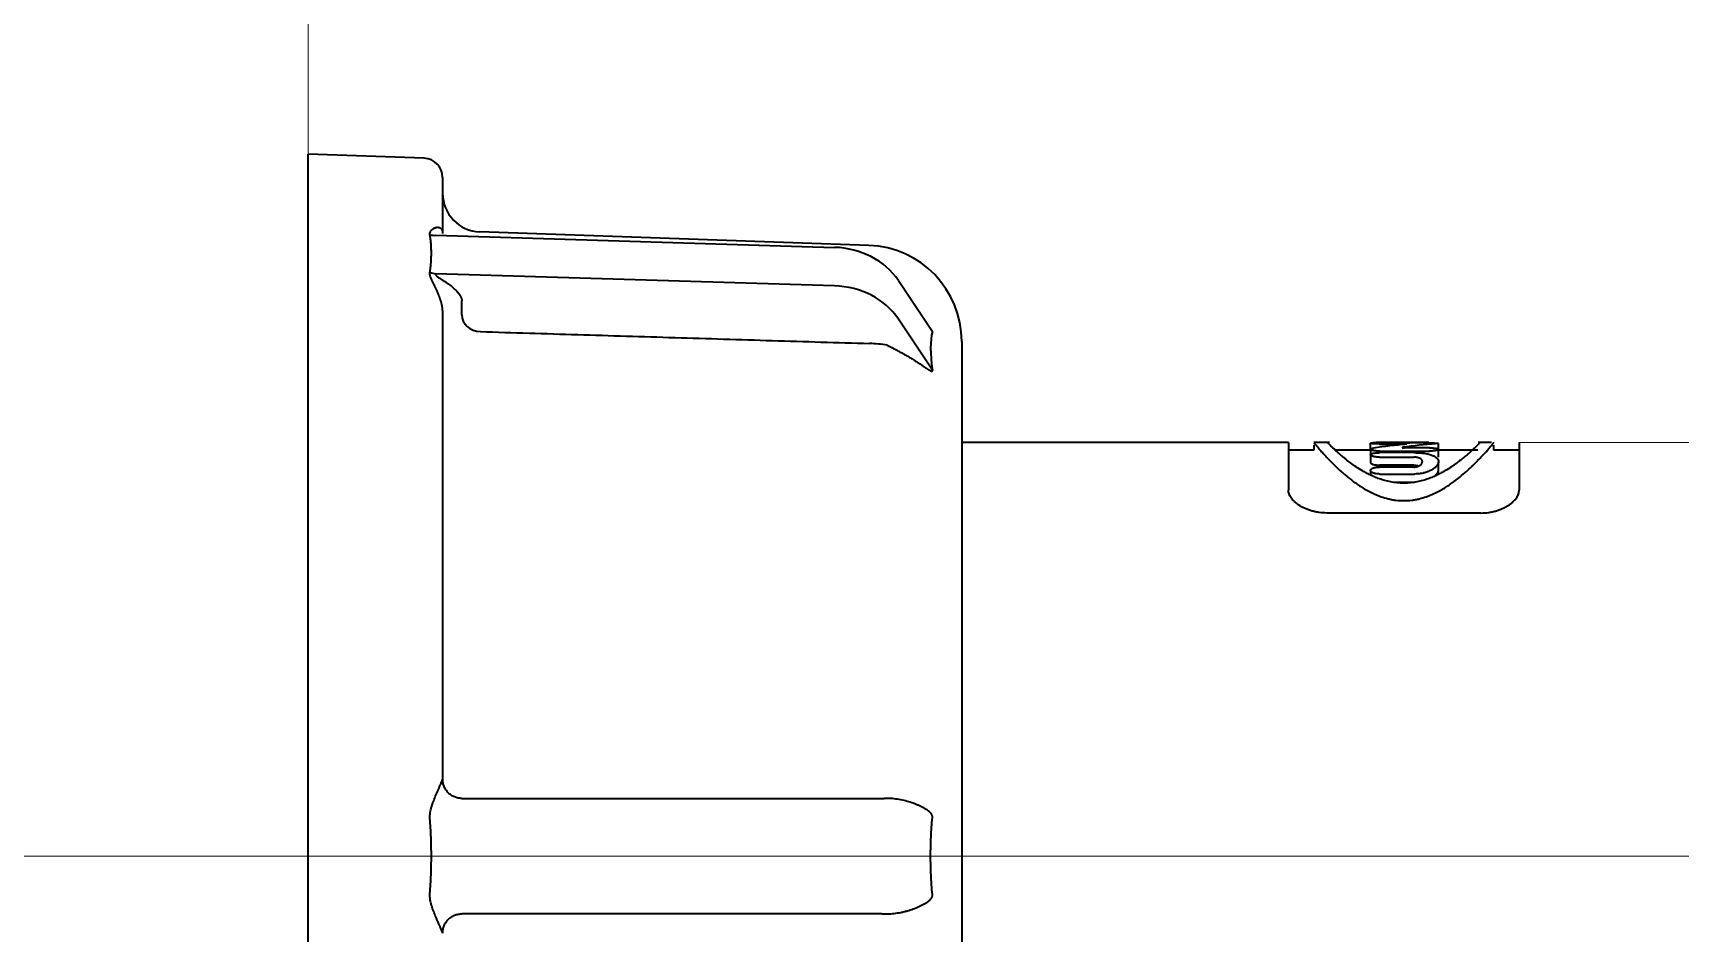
# Model space of a CAD drawing. Extents: x 6327 to 10269, y -393 to 3204.
# Drawn here: x 9422.17 to 9465.01, y 1348.03 to 1371.43 of the extents above; entities that cross this region are included whole.
import ezdxf

# ---------------------------------------------------------------- set-up
doc = ezdxf.new("R2010")
doc.units = 0
doc.header["$LTSCALE"] = 5
doc.layers.get('0').update_dxf_attribs({"linetype": 'CONTINUOUS', "lineweight": 0})
doc.layers.add('1', color=7, linetype='CONTINUOUS', true_color=0xffffff)

msp = doc.modelspace()

# ---------------------------------------------------------------- linework, layer by layer
at = {"color": 4}
for p, q in [((9429.323, 1400.026), (9429.323, 1300.026)), ((9379.323, 1350.026), (9479.323, 1350.026))]:
    msp.add_line(p, q, dxfattribs=at)
msp.add_line((9460.823, 1360.776), (9476.723, 1360.776))
at = {"layer": '1', "color": 7, "linetype": 'Continuous', "lineweight": 35}
for p, q in [((9429.323, 1331.776), (9429.323, 1368.276)), ((9432.34, 1368.171), (9429.323, 1368.276)), ((9432.823, 1367.671), (9432.823, 1366.209)), ((9432.645, 1366.166), (9443.015, 1365.852)), ((9443.91, 1365.904), (9433.788, 1366.257)), ((9443.015, 1364.852), (9432.645, 1365.166)), ((9444.677, 1364.987), (9445.561, 1363.662)), ((9432.823, 1364.209), (9432.823, 1352.026)), ((9433.323, 1364.098), (9433.323, 1364.462)), ((9445.561, 1362.662), (9444.677, 1363.987)), ((9446.323, 1363.406), (9446.323, 1336.647)), ((9454.823, 1360.776), (9446.323, 1360.776)), ((9454.823, 1360.776), (9454.823, 1359.543)), ((9455.889, 1360.776), (9455.481, 1360.776)), ((9455.481, 1360.708), (9455.481, 1360.576)), ((9456.958, 1360.603), (9456.958, 1360.757)), ((9458.476, 1360.768), (9457.193, 1360.768)), ((9457.193, 1360.74), (9457.854, 1360.74)), ((9458.473, 1360.776), (9457.22, 1360.776)), ((9457.71, 1360.768), (9457.71, 1360.774)), ((9457.71, 1360.774), (9457.973, 1360.774)), ((9457.854, 1360.74), (9457.854, 1360.73)), ((9457.905, 1360.737), (9457.854, 1360.74)), ((9457.889, 1360.733), (9457.906, 1360.736)), ((9457.973, 1360.774), (9457.973, 1360.768)), ((9458.725, 1360.756), (9458.645, 1360.743)), ((9458.725, 1360.606), (9458.725, 1360.756)), ((9460.107, 1360.776), (9459.756, 1360.776)), ((9460.165, 1360.576), (9460.165, 1360.707)), ((9460.823, 1360.776), (9460.823, 1359.543)), ((9455.481, 1360.576), (9454.823, 1360.576)), ((9456.958, 1360.576), (9456.045, 1360.576)), ((9456.958, 1360.601), (9456.958, 1360.462)), ((9456.958, 1360.459), (9456.958, 1360.253)), ((9458.103, 1360.515), (9457.193, 1360.515)), ((9457.193, 1360.398), (9458.087, 1360.398)), ((9457.201, 1360.554), (9458.49, 1360.554)), ((9457.803, 1360.643), (9457.803, 1360.655)), ((9458.49, 1360.64), (9457.838, 1360.64)), ((9458.725, 1360.397), (9458.725, 1360.6)), ((9459.75, 1360.576), (9458.725, 1360.576)), ((9458.725, 1360.068), (9458.725, 1360.277)), ((9460.823, 1360.576), (9460.165, 1360.576)), ((9456.958, 1360.053), (9456.958, 1359.942)), ((9458.087, 1360.191), (9457.193, 1360.191)), ((9458.087, 1360.141), (9457.193, 1360.141)), ((9457.193, 1359.96), (9458.103, 1359.96)), ((9458.103, 1359.743), (9457.585, 1359.743)), ((9459.823, 1358.946), (9455.823, 1358.946)), ((9433.323, 1351.526), (9442.997, 1351.526)), ((9442.997, 1351.526), (9444.244, 1351.526)), ((9444.244, 1351.526), (9444.311, 1351.526)), ((9444.386, 1351.526), (9444.311, 1351.526)), ((9442.997, 1348.526), (9433.323, 1348.526)), ((9444.244, 1348.526), (9442.997, 1348.526)), ((9444.244, 1348.526), (9444.311, 1348.526)), ((9444.311, 1348.526), (9444.386, 1348.526))]:
    msp.add_line(p, q, dxfattribs=at)
for centre, radius, start, end in [((9432.323, 1367.671), 0.5, 0, 88), ((9433.823, 1367.257), 1, 180, 268), ((9443.823, 1363.406), 2.5, 0, 88)]:
    msp.add_arc(centre, radius, start, end, dxfattribs=at)
for centre, major_axis, ratio, start_param, end_param in [((9442.945, 1364.121), (-2, 0), 0.866025, 3.665191, 4.677482), ((9442.945, 1363.121), (2, 0), 0.866025, 0.523599, 1.53589), ((9433.825, 1364.096), (0.502, 0), 0.866025, 3.137813, 4.674264), ((9443.823, 1360.774), (-2.98, 0), 0.866025, 4.522349, 4.677177), ((9448.265, 1359.105), (2.46, -4.919), 0.25, 3.422403, 3.788078), ((9458.938, 1350.026), (11.675, 0), 0.92076, 1.660733, 1.734392), ((9459.554, 1350.026), (-11.675, 0), 0.92076, 4.790315, 4.862935)]:
    msp.add_ellipse(centre, major_axis=major_axis, ratio=ratio, start_param=start_param, end_param=end_param, dxfattribs=at)
for points, knots in [([(9432.493, 1366.179), (9432.492, 1366.181), (9432.492, 1366.185), (9432.491, 1366.19), (9432.49, 1366.196), (9432.49, 1366.201), (9432.49, 1366.207), (9432.49, 1366.212), (9432.491, 1366.218), (9432.492, 1366.223), (9432.493, 1366.228), (9432.494, 1366.233), (9432.495, 1366.238), (9432.497, 1366.243), (9432.498, 1366.248), (9432.5, 1366.253), (9432.503, 1366.258), (9432.505, 1366.263), (9432.51, 1366.272), (9432.518, 1366.284), (9432.53, 1366.298), (9432.545, 1366.313), (9432.559, 1366.324), (9432.572, 1366.333), (9432.584, 1366.341), (9432.596, 1366.348), (9432.608, 1366.354), (9432.62, 1366.359), (9432.633, 1366.364), (9432.645, 1366.368), (9432.658, 1366.371), (9432.67, 1366.373), (9432.678, 1366.374), (9432.683, 1366.374)], [0, 0, 0, 0, 0.015878, 0.031814, 0.047812, 0.06388, 0.080024, 0.096249, 0.112563, 0.128971, 0.145479, 0.162093, 0.178818, 0.19566, 0.212625, 0.229717, 0.246942, 0.264306, 0.281812, 0.341486, 0.403922, 0.469212, 0.537436, 0.583365, 0.629342, 0.675374, 0.721474, 0.767649, 0.81391, 0.860266, 0.906726, 0.953301, 1, 1, 1, 1]), ([(9432.683, 1366.374), (9432.685, 1366.374), (9432.689, 1366.374), (9432.695, 1366.375), (9432.701, 1366.374), (9432.708, 1366.374), (9432.713, 1366.373), (9432.719, 1366.372), (9432.725, 1366.371), (9432.73, 1366.37), (9432.736, 1366.368), (9432.741, 1366.366), (9432.746, 1366.364), (9432.751, 1366.362), (9432.756, 1366.359), (9432.76, 1366.357), (9432.765, 1366.354), (9432.769, 1366.35), (9432.773, 1366.347), (9432.777, 1366.343), (9432.782, 1366.339), (9432.787, 1366.333), (9432.792, 1366.326), (9432.797, 1366.318), (9432.802, 1366.31), (9432.806, 1366.302), (9432.81, 1366.293), (9432.813, 1366.284), (9432.815, 1366.274), (9432.818, 1366.264), (9432.82, 1366.254), (9432.821, 1366.243), (9432.822, 1366.232), (9432.823, 1366.22), (9432.823, 1366.213), (9432.823, 1366.209)], [0, 0, 0, 0, 0.033366, 0.06622, 0.098563, 0.130401, 0.161736, 0.192573, 0.222914, 0.252765, 0.282129, 0.311011, 0.339415, 0.367347, 0.394812, 0.421815, 0.448361, 0.474458, 0.50011, 0.525325, 0.550109, 0.589003, 0.62668, 0.663174, 0.698524, 0.732768, 0.765952, 0.798124, 0.829336, 0.859645, 0.889114, 0.917809, 0.945803, 0.973173, 1, 1, 1, 1]), ([(9432.493, 1365.204), (9432.494, 1365.212), (9432.496, 1365.228), (9432.5, 1365.253), (9432.503, 1365.277), (9432.506, 1365.302), (9432.509, 1365.327), (9432.512, 1365.352), (9432.515, 1365.378), (9432.517, 1365.403), (9432.519, 1365.429), (9432.521, 1365.456), (9432.523, 1365.482), (9432.524, 1365.509), (9432.525, 1365.536), (9432.527, 1365.563), (9432.527, 1365.59), (9432.528, 1365.618), (9432.529, 1365.645), (9432.529, 1365.673), (9432.529, 1365.708), (9432.529, 1365.75), (9432.528, 1365.797), (9432.526, 1365.843), (9432.524, 1365.889), (9432.522, 1365.933), (9432.518, 1365.976), (9432.515, 1366.019), (9432.51, 1366.06), (9432.505, 1366.101), (9432.499, 1366.14), (9432.495, 1366.166), (9432.493, 1366.179)], [0, 0, 0, 0, 0.023767, 0.047813, 0.072139, 0.096746, 0.121634, 0.146804, 0.172257, 0.197993, 0.224014, 0.25032, 0.276911, 0.303788, 0.330952, 0.358404, 0.386144, 0.414172, 0.44249, 0.471098, 0.499996, 0.549727, 0.598592, 0.646596, 0.693742, 0.740031, 0.785469, 0.830058, 0.873802, 0.916704, 0.958769, 1, 1, 1, 1]), ([(9432.683, 1364.708), (9432.68, 1364.713), (9432.676, 1364.723), (9432.669, 1364.738), (9432.662, 1364.754), (9432.655, 1364.768), (9432.648, 1364.783), (9432.641, 1364.798), (9432.634, 1364.812), (9432.627, 1364.826), (9432.62, 1364.841), (9432.613, 1364.855), (9432.607, 1364.868), (9432.6, 1364.882), (9432.593, 1364.896), (9432.587, 1364.909), (9432.58, 1364.922), (9432.574, 1364.935), (9432.567, 1364.948), (9432.557, 1364.968), (9432.545, 1364.995), (9432.53, 1365.026), (9432.518, 1365.056), (9432.509, 1365.08), (9432.503, 1365.099), (9432.499, 1365.113), (9432.495, 1365.128), (9432.493, 1365.141), (9432.491, 1365.155), (9432.49, 1365.168), (9432.49, 1365.18), (9432.491, 1365.193), (9432.492, 1365.2), (9432.493, 1365.204)], [0, 0, 0, 0, 0.025956, 0.051873, 0.077753, 0.103598, 0.129409, 0.155187, 0.180935, 0.206654, 0.232345, 0.258011, 0.283653, 0.309272, 0.334871, 0.36045, 0.386012, 0.411559, 0.437091, 0.462612, 0.530774, 0.596037, 0.65848, 0.718196, 0.751132, 0.783577, 0.815565, 0.847131, 0.878313, 0.90915, 0.939682, 0.969951, 1, 1, 1, 1]), ([(9432.645, 1365.166), (9432.644, 1365.164), (9432.642, 1365.161), (9432.641, 1365.156), (9432.64, 1365.151), (9432.641, 1365.146), (9432.642, 1365.14), (9432.645, 1365.134), (9432.649, 1365.128), (9432.654, 1365.122), (9432.66, 1365.115), (9432.667, 1365.109), (9432.678, 1365.099), (9432.695, 1365.086), (9432.719, 1365.069), (9432.748, 1365.049), (9432.775, 1365.032), (9432.801, 1365.015), (9432.828, 1364.998), (9432.863, 1364.975), (9432.911, 1364.942), (9432.966, 1364.904), (9433.025, 1364.861), (9433.075, 1364.82), (9433.122, 1364.779), (9433.163, 1364.74), (9433.199, 1364.702), (9433.222, 1364.674), (9433.236, 1364.657), (9433.241, 1364.649), (9433.247, 1364.641), (9433.253, 1364.634), (9433.258, 1364.626), (9433.263, 1364.619), (9433.268, 1364.611), (9433.272, 1364.604), (9433.277, 1364.596), (9433.281, 1364.589), (9433.285, 1364.582), (9433.289, 1364.575), (9433.292, 1364.567), (9433.296, 1364.56), (9433.299, 1364.553), (9433.302, 1364.546), (9433.305, 1364.539), (9433.307, 1364.533), (9433.31, 1364.526), (9433.312, 1364.519), (9433.314, 1364.512), (9433.316, 1364.506), (9433.318, 1364.499), (9433.319, 1364.493), (9433.32, 1364.487), (9433.321, 1364.48), (9433.322, 1364.474), (9433.323, 1364.468), (9433.323, 1364.464), (9433.323, 1364.462)], [0, 0, 0, 0, 0.008827, 0.017529, 0.026214, 0.034991, 0.043964, 0.053232, 0.062884, 0.073, 0.083649, 0.094889, 0.106772, 0.133274, 0.163963, 0.19895, 0.238314, 0.259625, 0.290185, 0.329995, 0.379055, 0.458183, 0.519485, 0.58154, 0.638683, 0.690987, 0.738547, 0.781491, 0.790577, 0.79953, 0.808349, 0.817039, 0.8256, 0.834035, 0.842346, 0.850535, 0.858606, 0.86656, 0.874401, 0.882131, 0.889753, 0.89727, 0.904687, 0.912004, 0.919228, 0.92636, 0.933406, 0.940368, 0.947251, 0.954059, 0.960796, 0.967468, 0.974078, 0.980631, 0.987132, 0.993587, 1, 1, 1, 1]), ([(9432.823, 1364.209), (9432.823, 1364.211), (9432.823, 1364.216), (9432.823, 1364.223), (9432.822, 1364.231), (9432.822, 1364.239), (9432.821, 1364.247), (9432.821, 1364.255), (9432.82, 1364.263), (9432.819, 1364.271), (9432.818, 1364.28), (9432.817, 1364.288), (9432.816, 1364.297), (9432.814, 1364.306), (9432.813, 1364.315), (9432.811, 1364.325), (9432.809, 1364.334), (9432.807, 1364.344), (9432.805, 1364.353), (9432.803, 1364.363), (9432.801, 1364.373), (9432.798, 1364.383), (9432.796, 1364.394), (9432.793, 1364.404), (9432.79, 1364.414), (9432.787, 1364.425), (9432.784, 1364.436), (9432.78, 1364.451), (9432.774, 1364.471), (9432.766, 1364.496), (9432.757, 1364.521), (9432.748, 1364.547), (9432.738, 1364.573), (9432.728, 1364.599), (9432.717, 1364.626), (9432.706, 1364.653), (9432.695, 1364.68), (9432.687, 1364.699), (9432.683, 1364.708)], [0, 0, 0, 0, 0.014378, 0.028902, 0.043586, 0.058442, 0.073484, 0.088723, 0.104172, 0.11984, 0.13574, 0.151881, 0.168274, 0.184928, 0.201853, 0.219056, 0.236547, 0.254333, 0.272422, 0.290821, 0.309537, 0.328577, 0.347948, 0.367654, 0.387703, 0.408098, 0.428847, 0.449953, 0.497402, 0.546428, 0.597075, 0.649384, 0.703393, 0.759133, 0.816637, 0.875933, 0.937046, 1, 1, 1, 1]), ([(9444.386, 1363.309), (9444.397, 1363.303), (9444.42, 1363.291), (9444.455, 1363.274), (9444.49, 1363.255), (9444.527, 1363.236), (9444.565, 1363.217), (9444.604, 1363.196), (9444.644, 1363.175), (9444.685, 1363.153), (9444.727, 1363.13), (9444.769, 1363.107), (9444.812, 1363.083), (9444.856, 1363.058), (9444.901, 1363.033), (9444.946, 1363.006), (9444.991, 1362.979), (9445.037, 1362.951), (9445.082, 1362.923), (9445.124, 1362.897), (9445.163, 1362.871), (9445.202, 1362.846), (9445.243, 1362.819), (9445.283, 1362.792), (9445.322, 1362.766), (9445.355, 1362.743), (9445.383, 1362.725), (9445.407, 1362.71), (9445.427, 1362.697), (9445.446, 1362.685), (9445.463, 1362.674), (9445.48, 1362.665), (9445.495, 1362.656), (9445.505, 1362.65), (9445.513, 1362.646), (9445.516, 1362.644), (9445.52, 1362.642), (9445.524, 1362.641), (9445.527, 1362.639), (9445.531, 1362.638), (9445.534, 1362.637), (9445.537, 1362.636), (9445.539, 1362.635), (9445.542, 1362.635), (9445.545, 1362.634), (9445.547, 1362.634), (9445.549, 1362.634), (9445.551, 1362.634), (9445.553, 1362.634), (9445.555, 1362.635), (9445.556, 1362.635), (9445.557, 1362.636), (9445.559, 1362.637), (9445.56, 1362.638), (9445.561, 1362.639), (9445.561, 1362.641), (9445.562, 1362.642), (9445.562, 1362.644), (9445.563, 1362.646), (9445.563, 1362.648), (9445.563, 1362.651), (9445.562, 1362.653), (9445.562, 1362.656), (9445.562, 1362.659), (9445.561, 1362.661), (9445.561, 1362.662)], [0, 0, 0, 0, 0.022749, 0.046442, 0.071084, 0.096677, 0.123224, 0.150727, 0.17919, 0.208613, 0.238998, 0.270347, 0.302662, 0.335944, 0.370194, 0.405413, 0.441603, 0.478764, 0.516896, 0.550512, 0.584107, 0.617682, 0.651237, 0.690279, 0.725292, 0.756281, 0.783252, 0.803729, 0.82322, 0.841731, 0.85927, 0.875843, 0.891461, 0.906135, 0.910594, 0.914927, 0.919136, 0.92322, 0.927183, 0.931027, 0.934753, 0.938363, 0.941861, 0.945249, 0.948531, 0.951708, 0.954786, 0.957768, 0.96066, 0.963464, 0.966189, 0.968838, 0.971418, 0.973938, 0.976403, 0.978822, 0.981203, 0.983556, 0.985888, 0.988211, 0.990533, 0.992863, 0.995212, 0.997588, 1, 1, 1, 1]), ([(9455.481, 1360.776), (9455.481, 1360.776), (9455.489, 1360.766), (9455.516, 1360.734), (9455.538, 1360.708), (9455.569, 1360.672), (9455.596, 1360.641), (9455.606, 1360.629), (9455.626, 1360.606), (9455.637, 1360.594), (9455.671, 1360.555), (9455.697, 1360.527), (9455.752, 1360.466), (9455.782, 1360.433), (9455.848, 1360.363), (9455.883, 1360.326), (9455.96, 1360.247), (9456.002, 1360.206), (9456.092, 1360.119), (9456.14, 1360.074), (9456.206, 1360.015), (9456.22, 1360.003), (9456.247, 1359.979), (9456.289, 1359.943), (9456.333, 1359.906), (9456.425, 1359.831), (9456.491, 1359.781), (9456.599, 1359.704), (9456.636, 1359.678), (9456.713, 1359.627), (9456.753, 1359.602), (9456.837, 1359.552), (9456.881, 1359.527), (9456.973, 1359.479), (9457.022, 1359.456), (9457.099, 1359.422), (9457.125, 1359.411), (9457.166, 1359.395), (9457.18, 1359.389), (9457.208, 1359.379), (9457.223, 1359.374), (9457.294, 1359.349), (9457.355, 1359.331), (9457.434, 1359.312), (9457.45, 1359.309), (9457.482, 1359.302), (9457.498, 1359.299), (9457.548, 1359.29), (9457.582, 1359.285), (9457.683, 1359.272), (9457.752, 1359.267), (9457.823, 1359.267)], [0, 0, 0, 0, 0.124978, 0.124978, 0.187479, 0.249981, 0.249981, 0.281232, 0.281232, 0.312483, 0.312483, 0.374984, 0.374984, 0.437486, 0.437486, 0.499987, 0.499987, 0.562489, 0.562489, 0.62499, 0.62499, 0.640616, 0.640616, 0.656241, 0.687492, 0.687492, 0.749994, 0.749994, 0.781244, 0.781244, 0.812495, 0.812495, 0.843746, 0.843746, 0.874997, 0.874997, 0.890622, 0.890622, 0.898435, 0.898435, 0.906248, 0.906248, 0.937498, 0.937498, 0.945311, 0.945311, 0.953124, 0.953124, 0.968749, 0.968749, 1, 1, 1, 1]), ([(9457.823, 1359.723), (9457.764, 1359.723), (9457.706, 1359.726), (9457.621, 1359.734), (9457.593, 1359.738), (9457.538, 1359.746), (9457.51, 1359.75), (9457.43, 1359.766), (9457.38, 1359.778), (9457.307, 1359.798), (9457.283, 1359.805), (9457.237, 1359.819), (9457.214, 1359.827), (9457.147, 1359.85), (9457.106, 1359.866), (9457.026, 1359.9), (9456.988, 1359.917), (9456.916, 1359.952), (9456.881, 1359.97), (9456.831, 1359.997), (9456.815, 1360.006), (9456.783, 1360.024), (9456.767, 1360.033), (9456.69, 1360.078), (9456.634, 1360.113), (9456.531, 1360.182), (9456.483, 1360.216), (9456.394, 1360.282), (9456.353, 1360.314), (9456.295, 1360.36), (9456.277, 1360.375), (9456.241, 1360.404), (9456.224, 1360.419), (9456.175, 1360.46), (9456.145, 1360.486), (9456.09, 1360.536), (9456.064, 1360.559), (9455.995, 1360.623), (9455.957, 1360.659), (9455.912, 1360.702), (9455.899, 1360.715), (9455.877, 1360.737), (9455.868, 1360.746), (9455.856, 1360.758), (9455.853, 1360.761), (9455.848, 1360.766), (9455.845, 1360.769), (9455.84, 1360.774), (9455.838, 1360.776), (9455.838, 1360.776)], [0, 0, 0, 0, 0.031283, 0.031283, 0.046924, 0.046924, 0.062565, 0.062565, 0.093848, 0.093848, 0.109489, 0.109489, 0.12513, 0.12513, 0.156413, 0.156413, 0.187695, 0.187695, 0.218978, 0.218978, 0.234619, 0.234619, 0.25026, 0.25026, 0.312825, 0.312825, 0.37539, 0.37539, 0.437955, 0.437955, 0.469238, 0.469238, 0.50052, 0.50052, 0.563085, 0.563085, 0.62565, 0.62565, 0.75078, 0.75078, 0.813345, 0.813345, 0.87591, 0.87591, 0.907193, 0.907193, 0.938475, 0.938475, 1, 1, 1, 1]), ([(9457.71, 1360.774), (9457.682, 1360.774), (9457.654, 1360.774), (9457.6, 1360.774), (9457.573, 1360.774), (9457.533, 1360.774), (9457.519, 1360.774), (9457.493, 1360.774), (9457.48, 1360.774), (9457.441, 1360.775), (9457.417, 1360.775), (9457.369, 1360.775), (9457.346, 1360.775), (9457.312, 1360.776), (9457.301, 1360.776), (9457.28, 1360.776), (9457.248, 1360.776), (9457.22, 1360.776), (9457.192, 1360.776), (9457.183, 1360.776), (9457.166, 1360.776), (9457.158, 1360.776), (9457.117, 1360.776), (9457.089, 1360.775), (9457.041, 1360.773), (9457.021, 1360.772), (9456.973, 1360.766), (9456.958, 1360.761), (9456.958, 1360.754)], [0, 0, 0, 0, 0.062605, 0.062605, 0.12521, 0.12521, 0.156513, 0.156513, 0.187815, 0.187815, 0.25042, 0.25042, 0.313026, 0.313026, 0.344328, 0.344328, 0.375631, 0.438236, 0.438236, 0.469538, 0.469538, 0.500841, 0.500841, 0.626051, 0.626051, 0.751261, 0.751261, 1, 1, 1, 1]), ([(9457.193, 1360.74), (9457.177, 1360.74), (9457.162, 1360.741), (9457.139, 1360.741), (9457.132, 1360.741), (9457.117, 1360.741), (9457.11, 1360.742), (9457.088, 1360.742), (9457.075, 1360.743), (9457.049, 1360.744), (9457.037, 1360.745), (9457.016, 1360.747), (9457.006, 1360.748), (9456.993, 1360.749), (9456.989, 1360.749), (9456.982, 1360.75), (9456.975, 1360.751), (9456.97, 1360.752), (9456.966, 1360.753), (9456.964, 1360.754), (9456.959, 1360.755), (9456.958, 1360.756), (9456.958, 1360.758), (9456.958, 1360.758), (9456.96, 1360.759), (9456.961, 1360.759), (9456.965, 1360.761), (9456.97, 1360.761), (9456.978, 1360.762), (9456.982, 1360.763), (9456.989, 1360.763), (9456.993, 1360.764), (9457.006, 1360.765), (9457.015, 1360.765), (9457.037, 1360.766), (9457.049, 1360.767), (9457.068, 1360.767), (9457.075, 1360.767), (9457.088, 1360.768), (9457.095, 1360.768), (9457.117, 1360.768), (9457.131, 1360.768), (9457.161, 1360.768), (9457.177, 1360.768), (9457.193, 1360.768)], [0, 0, 0, 0, 0.0625, 0.0625, 0.09375, 0.09375, 0.125, 0.125, 0.1875, 0.1875, 0.25, 0.25, 0.3125, 0.3125, 0.34375, 0.34375, 0.375, 0.40625, 0.40625, 0.4375, 0.4375, 0.5, 0.5, 0.53125, 0.53125, 0.5625, 0.5625, 0.625, 0.625, 0.65625, 0.65625, 0.6875, 0.6875, 0.75, 0.75, 0.8125, 0.8125, 0.84375, 0.84375, 0.875, 0.875, 0.9375, 0.9375, 1, 1, 1, 1]), ([(9459.808, 1360.776), (9459.808, 1360.776), (9459.808, 1360.776), (9459.808, 1360.776), (9459.801, 1360.769), (9459.779, 1360.747), (9459.769, 1360.738), (9459.747, 1360.716), (9459.734, 1360.703), (9459.705, 1360.674), (9459.688, 1360.658), (9459.659, 1360.631), (9459.649, 1360.621), (9459.628, 1360.601), (9459.616, 1360.591), (9459.581, 1360.559), (9459.556, 1360.536), (9459.5, 1360.486), (9459.47, 1360.46), (9459.405, 1360.405), (9459.37, 1360.376), (9459.294, 1360.315), (9459.253, 1360.283), (9459.186, 1360.233), (9459.163, 1360.217), (9459.115, 1360.182), (9459.089, 1360.165), (9459.011, 1360.113), (9458.955, 1360.077), (9458.863, 1360.023), (9458.831, 1360.005), (9458.764, 1359.97), (9458.73, 1359.952), (9458.657, 1359.917), (9458.62, 1359.9), (9458.56, 1359.875), (9458.54, 1359.867), (9458.498, 1359.85), (9458.476, 1359.842), (9458.409, 1359.819), (9458.363, 1359.804), (9458.29, 1359.784), (9458.266, 1359.778), (9458.215, 1359.766), (9458.188, 1359.76), (9458.108, 1359.745), (9458.054, 1359.737), (9457.983, 1359.73), (9457.969, 1359.729), (9457.94, 1359.727), (9457.925, 1359.726), (9457.882, 1359.724), (9457.852, 1359.723), (9457.823, 1359.723)], [0, 0, 0, 0, 0.000908, 0.000908, 0.125795, 0.125795, 0.188238, 0.188238, 0.250681, 0.250681, 0.313124, 0.313124, 0.344346, 0.344346, 0.375568, 0.375568, 0.438011, 0.438011, 0.500454, 0.500454, 0.562897, 0.562897, 0.625341, 0.625341, 0.656562, 0.656562, 0.687784, 0.687784, 0.750227, 0.750227, 0.781449, 0.781449, 0.81267, 0.81267, 0.843892, 0.843892, 0.859503, 0.859503, 0.875114, 0.875114, 0.906335, 0.906335, 0.921946, 0.921946, 0.937557, 0.937557, 0.968778, 0.968778, 0.976584, 0.976584, 0.984389, 0.984389, 1, 1, 1, 1]), ([(9457.823, 1359.267), (9457.894, 1359.267), (9457.962, 1359.272), (9458.063, 1359.284), (9458.096, 1359.289), (9458.162, 1359.301), (9458.195, 1359.308), (9458.29, 1359.331), (9458.349, 1359.349), (9458.435, 1359.378), (9458.463, 1359.388), (9458.504, 1359.404), (9458.517, 1359.41), (9458.544, 1359.421), (9458.557, 1359.426), (9458.622, 1359.455), (9458.671, 1359.478), (9458.764, 1359.527), (9458.808, 1359.552), (9458.892, 1359.602), (9458.933, 1359.627), (9459.01, 1359.679), (9459.048, 1359.704), (9459.155, 1359.781), (9459.221, 1359.832), (9459.343, 1359.93), (9459.399, 1359.979), (9459.504, 1360.072), (9459.552, 1360.117), (9459.62, 1360.183), (9459.642, 1360.204), (9459.684, 1360.246), (9459.704, 1360.266), (9459.762, 1360.326), (9459.798, 1360.363), (9459.864, 1360.433), (9459.894, 1360.466), (9459.977, 1360.557), (9460.022, 1360.609), (9460.076, 1360.671), (9460.091, 1360.689), (9460.118, 1360.721), (9460.129, 1360.734), (9460.143, 1360.75), (9460.147, 1360.754), (9460.153, 1360.762), (9460.156, 1360.766), (9460.163, 1360.773), (9460.165, 1360.776), (9460.165, 1360.776)], [0, 0, 0, 0, 0.031283, 0.031283, 0.046924, 0.046924, 0.062565, 0.062565, 0.093848, 0.093848, 0.10949, 0.10949, 0.11731, 0.11731, 0.125131, 0.125131, 0.156414, 0.156414, 0.187696, 0.187696, 0.218979, 0.218979, 0.250262, 0.250262, 0.312827, 0.312827, 0.375393, 0.375393, 0.437958, 0.437958, 0.469241, 0.469241, 0.500523, 0.500523, 0.563089, 0.563089, 0.625654, 0.625654, 0.750785, 0.750785, 0.813351, 0.813351, 0.875916, 0.875916, 0.907199, 0.907199, 0.938481, 0.938481, 1, 1, 1, 1]), ([(9458.473, 1360.776), (9458.467, 1360.776), (9458.46, 1360.776), (9458.444, 1360.776), (9458.434, 1360.776), (9458.404, 1360.776), (9458.382, 1360.776), (9458.338, 1360.775), (9458.315, 1360.775), (9458.279, 1360.775), (9458.266, 1360.775), (9458.241, 1360.775), (9458.229, 1360.775), (9458.191, 1360.774), (9458.165, 1360.774), (9458.111, 1360.774), (9458.084, 1360.774), (9458.043, 1360.774), (9458.029, 1360.774), (9458.001, 1360.774), (9457.987, 1360.774), (9457.973, 1360.774)], [0, 0, 0, 0, 0.049301, 0.049301, 0.122431, 0.122431, 0.268693, 0.268693, 0.414954, 0.414954, 0.488085, 0.488085, 0.561216, 0.561216, 0.707477, 0.707477, 0.853739, 0.853739, 0.926869, 0.926869, 1, 1, 1, 1]), ([(9458.476, 1360.768), (9458.501, 1360.768), (9458.526, 1360.768), (9458.556, 1360.768), (9458.562, 1360.768), (9458.573, 1360.768), (9458.579, 1360.768), (9458.596, 1360.767), (9458.606, 1360.767), (9458.627, 1360.766), (9458.637, 1360.766), (9458.655, 1360.765), (9458.663, 1360.765), (9458.675, 1360.764), (9458.679, 1360.764), (9458.686, 1360.764), (9458.689, 1360.763), (9458.698, 1360.763), (9458.704, 1360.762), (9458.713, 1360.761), (9458.716, 1360.76), (9458.719, 1360.759)], [0, 0, 0, 0, 0.222466, 0.222466, 0.278083, 0.278083, 0.333699, 0.333699, 0.444932, 0.444932, 0.556165, 0.556165, 0.667398, 0.667398, 0.723015, 0.723015, 0.778631, 0.778631, 0.889864, 0.889864, 1, 1, 1, 1]), ([(9457.201, 1360.554), (9457.176, 1360.554), (9457.152, 1360.555), (9457.123, 1360.557), (9457.117, 1360.557), (9457.105, 1360.558), (9457.089, 1360.56), (9457.073, 1360.562), (9457.053, 1360.564), (9457.043, 1360.566), (9457.025, 1360.569), (9457.017, 1360.571), (9457.002, 1360.575), (9456.995, 1360.577), (9456.984, 1360.581), (9456.978, 1360.583), (9456.97, 1360.587), (9456.966, 1360.59), (9456.961, 1360.594), (9456.957, 1360.598), (9456.958, 1360.603), (9456.959, 1360.606), (9456.96, 1360.607), (9456.962, 1360.609), (9456.963, 1360.61), (9456.967, 1360.613), (9456.97, 1360.615), (9456.979, 1360.619), (9456.985, 1360.621), (9457.003, 1360.627), (9457.018, 1360.63), (9457.036, 1360.633)], [0, 0, 0, 0, 0.125, 0.125, 0.15625, 0.15625, 0.1875, 0.25, 0.25, 0.3125, 0.3125, 0.375, 0.375, 0.4375, 0.4375, 0.5, 0.5, 0.5625, 0.5625, 0.625, 0.6875, 0.6875, 0.71875, 0.71875, 0.75, 0.75, 0.8125, 0.8125, 0.875, 0.875, 1, 1, 1, 1]), ([(9457.193, 1360.398), (9457.177, 1360.398), (9457.161, 1360.398), (9457.139, 1360.4), (9457.131, 1360.4), (9457.116, 1360.402), (9457.109, 1360.402), (9457.087, 1360.405), (9457.074, 1360.407), (9457.054, 1360.41), (9457.048, 1360.411), (9457.036, 1360.414), (9457.031, 1360.415), (9457.015, 1360.42), (9457.005, 1360.423), (9456.988, 1360.43), (9456.981, 1360.433), (9456.972, 1360.438), (9456.97, 1360.44), (9456.966, 1360.444), (9456.964, 1360.446), (9456.959, 1360.452), (9456.958, 1360.455), (9456.958, 1360.463), (9456.959, 1360.467), (9456.965, 1360.474), (9456.969, 1360.477), (9456.978, 1360.482), (9456.981, 1360.484), (9456.988, 1360.487), (9456.992, 1360.489), (9457.005, 1360.493), (9457.014, 1360.496), (9457.036, 1360.501), (9457.048, 1360.504), (9457.067, 1360.506), (9457.073, 1360.507), (9457.087, 1360.509), (9457.094, 1360.51), (9457.116, 1360.512), (9457.131, 1360.513), (9457.161, 1360.514), (9457.177, 1360.515), (9457.193, 1360.515)], [0, 0, 0, 0, 0.0625, 0.0625, 0.09375, 0.09375, 0.125, 0.125, 0.1875, 0.1875, 0.21875, 0.21875, 0.25, 0.25, 0.3125, 0.3125, 0.375, 0.375, 0.40625, 0.40625, 0.4375, 0.4375, 0.5, 0.5, 0.5625, 0.5625, 0.625, 0.625, 0.65625, 0.65625, 0.6875, 0.6875, 0.75, 0.75, 0.8125, 0.8125, 0.84375, 0.84375, 0.875, 0.875, 0.9375, 0.9375, 1, 1, 1, 1]), ([(9457.803, 1360.655), (9457.799, 1360.654), (9457.795, 1360.653), (9457.79, 1360.652), (9457.788, 1360.651), (9457.786, 1360.65), (9457.785, 1360.649), (9457.786, 1360.647), (9457.787, 1360.646), (9457.791, 1360.645), (9457.794, 1360.644), (9457.8, 1360.643), (9457.804, 1360.642), (9457.813, 1360.641), (9457.817, 1360.641), (9457.828, 1360.64), (9457.833, 1360.64), (9457.838, 1360.64)], [0, 0, 0, 0, 0.125, 0.125, 0.25, 0.25, 0.375, 0.375, 0.5, 0.5, 0.625, 0.625, 0.75, 0.75, 0.875, 0.875, 1, 1, 1, 1]), ([(9458.087, 1360.141), (9458.098, 1360.141), (9458.109, 1360.142), (9458.124, 1360.143), (9458.129, 1360.144), (9458.139, 1360.146), (9458.144, 1360.146), (9458.158, 1360.149), (9458.167, 1360.152), (9458.183, 1360.156), (9458.191, 1360.159), (9458.205, 1360.164), (9458.212, 1360.167), (9458.224, 1360.173), (9458.23, 1360.176), (9458.246, 1360.186), (9458.255, 1360.192), (9458.27, 1360.205), (9458.276, 1360.212), (9458.287, 1360.225), (9458.292, 1360.232), (9458.302, 1360.252), (9458.305, 1360.265), (9458.306, 1360.284), (9458.305, 1360.291), (9458.302, 1360.304), (9458.299, 1360.31), (9458.292, 1360.322), (9458.288, 1360.328), (9458.277, 1360.34), (9458.271, 1360.346), (9458.256, 1360.357), (9458.247, 1360.362), (9458.225, 1360.373), (9458.213, 1360.378), (9458.191, 1360.384), (9458.184, 1360.386), (9458.167, 1360.39), (9458.158, 1360.392), (9458.144, 1360.394), (9458.139, 1360.395), (9458.129, 1360.396), (9458.124, 1360.396), (9458.109, 1360.398), (9458.098, 1360.398), (9458.087, 1360.398)], [0, 0, 0, 0, 0.03125, 0.03125, 0.046875, 0.046875, 0.0625, 0.0625, 0.09375, 0.09375, 0.125, 0.125, 0.15625, 0.15625, 0.1875, 0.1875, 0.25, 0.25, 0.3125, 0.3125, 0.375, 0.375, 0.5, 0.5, 0.5625, 0.5625, 0.625, 0.625, 0.6875, 0.6875, 0.75, 0.75, 0.8125, 0.8125, 0.875, 0.875, 0.90625, 0.90625, 0.9375, 0.9375, 0.953125, 0.953125, 0.96875, 0.96875, 1, 1, 1, 1]), ([(9458.103, 1360.515), (9458.129, 1360.515), (9458.154, 1360.514), (9458.204, 1360.512), (9458.229, 1360.511), (9458.278, 1360.507), (9458.301, 1360.505), (9458.346, 1360.499), (9458.367, 1360.496), (9458.409, 1360.489), (9458.428, 1360.485), (9458.465, 1360.477), (9458.482, 1360.472), (9458.515, 1360.463), (9458.53, 1360.458), (9458.559, 1360.448), (9458.572, 1360.442), (9458.61, 1360.426), (9458.631, 1360.414), (9458.657, 1360.395), (9458.666, 1360.389), (9458.68, 1360.376), (9458.687, 1360.369), (9458.716, 1360.335), (9458.726, 1360.306), (9458.725, 1360.268), (9458.724, 1360.26), (9458.721, 1360.244), (9458.714, 1360.221), (9458.701, 1360.197), (9458.677, 1360.164), (9458.662, 1360.148), (9458.635, 1360.124), (9458.625, 1360.116), (9458.604, 1360.1), (9458.592, 1360.092), (9458.555, 1360.068), (9458.528, 1360.053), (9458.487, 1360.035), (9458.479, 1360.031), (9458.461, 1360.024), (9458.453, 1360.021), (9458.425, 1360.011), (9458.406, 1360.005), (9458.376, 1359.996), (9458.366, 1359.993), (9458.345, 1359.988), (9458.334, 1359.985), (9458.3, 1359.978), (9458.277, 1359.974), (9458.242, 1359.969), (9458.23, 1359.967), (9458.205, 1359.964), (9458.192, 1359.963), (9458.154, 1359.961), (9458.129, 1359.96), (9458.103, 1359.96)], [0, 0, 0, 0, 0.03125, 0.03125, 0.0625, 0.0625, 0.09375, 0.09375, 0.125, 0.125, 0.15625, 0.15625, 0.1875, 0.1875, 0.21875, 0.21875, 0.25, 0.25, 0.3125, 0.3125, 0.34375, 0.34375, 0.375, 0.375, 0.5, 0.5, 0.53125, 0.53125, 0.5625, 0.625, 0.625, 0.6875, 0.6875, 0.71875, 0.71875, 0.75, 0.75, 0.8125, 0.8125, 0.828125, 0.828125, 0.84375, 0.84375, 0.875, 0.875, 0.890625, 0.890625, 0.90625, 0.90625, 0.9375, 0.9375, 0.953125, 0.953125, 0.96875, 0.96875, 1, 1, 1, 1]), ([(9458.49, 1360.64), (9458.506, 1360.64), (9458.521, 1360.64), (9458.544, 1360.639), (9458.551, 1360.639), (9458.566, 1360.638), (9458.574, 1360.638), (9458.595, 1360.636), (9458.609, 1360.635), (9458.628, 1360.633), (9458.634, 1360.632), (9458.646, 1360.631), (9458.652, 1360.63), (9458.668, 1360.627), (9458.678, 1360.625), (9458.69, 1360.622), (9458.694, 1360.621), (9458.701, 1360.618), (9458.708, 1360.616), (9458.713, 1360.613), (9458.717, 1360.611), (9458.719, 1360.609), (9458.724, 1360.605), (9458.725, 1360.603), (9458.725, 1360.597), (9458.724, 1360.594), (9458.718, 1360.589), (9458.713, 1360.586), (9458.704, 1360.582), (9458.701, 1360.58), (9458.694, 1360.578), (9458.69, 1360.577), (9458.677, 1360.573), (9458.668, 1360.571), (9458.646, 1360.566), (9458.634, 1360.564), (9458.615, 1360.562), (9458.609, 1360.561), (9458.595, 1360.559), (9458.588, 1360.559), (9458.567, 1360.557), (9458.552, 1360.556), (9458.522, 1360.555), (9458.506, 1360.554), (9458.49, 1360.554)], [0, 0, 0, 0, 0.0625, 0.0625, 0.09375, 0.09375, 0.125, 0.125, 0.1875, 0.1875, 0.21875, 0.21875, 0.25, 0.25, 0.3125, 0.3125, 0.34375, 0.34375, 0.375, 0.40625, 0.40625, 0.4375, 0.4375, 0.5, 0.5, 0.5625, 0.5625, 0.625, 0.625, 0.65625, 0.65625, 0.6875, 0.6875, 0.75, 0.75, 0.8125, 0.8125, 0.84375, 0.84375, 0.875, 0.875, 0.9375, 0.9375, 1, 1, 1, 1]), ([(9456.958, 1360.253), (9456.958, 1360.253), (9456.958, 1360.253), (9456.958, 1360.249), (9456.959, 1360.245), (9456.965, 1360.237), (9456.97, 1360.234), (9456.978, 1360.228), (9456.981, 1360.226), (9456.989, 1360.223), (9456.992, 1360.221), (9457.005, 1360.216), (9457.014, 1360.213), (9457.036, 1360.207), (9457.048, 1360.204), (9457.067, 1360.201), (9457.074, 1360.2), (9457.087, 1360.197), (9457.094, 1360.197), (9457.116, 1360.194), (9457.131, 1360.193), (9457.161, 1360.191), (9457.177, 1360.191), (9457.193, 1360.191)], [0, 0, 0, 0, 0.000523, 0.000523, 0.125458, 0.125458, 0.250393, 0.250393, 0.31286, 0.31286, 0.375327, 0.375327, 0.500262, 0.500262, 0.625196, 0.625196, 0.687664, 0.687664, 0.750131, 0.750131, 0.875065, 0.875065, 1, 1, 1, 1]), ([(9457.193, 1359.96), (9457.176, 1359.96), (9457.161, 1359.96), (9457.137, 1359.962), (9457.13, 1359.963), (9457.115, 1359.965), (9457.107, 1359.966), (9457.085, 1359.97), (9457.072, 1359.973), (9457.053, 1359.978), (9457.046, 1359.98), (9457.035, 1359.984), (9457.024, 1359.989), (9457.013, 1359.993), (9457.004, 1359.998), (9457, 1360.001), (9456.987, 1360.008), (9456.98, 1360.014), (9456.969, 1360.025), (9456.965, 1360.03), (9456.959, 1360.042), (9456.958, 1360.047), (9456.958, 1360.056), (9456.958, 1360.059), (9456.959, 1360.065), (9456.961, 1360.067), (9456.965, 1360.076), (9456.969, 1360.081), (9456.977, 1360.089), (9456.98, 1360.092), (9456.987, 1360.097), (9456.991, 1360.099), (9457.003, 1360.106), (9457.013, 1360.111), (9457.029, 1360.117), (9457.034, 1360.119), (9457.046, 1360.123), (9457.058, 1360.126), (9457.072, 1360.129), (9457.085, 1360.132), (9457.092, 1360.133), (9457.114, 1360.136), (9457.129, 1360.138), (9457.16, 1360.14), (9457.176, 1360.141), (9457.193, 1360.141)], [0, 0, 0, 0, 0.0625, 0.0625, 0.09375, 0.09375, 0.125, 0.125, 0.1875, 0.1875, 0.21875, 0.21875, 0.25, 0.28125, 0.28125, 0.3125, 0.3125, 0.375, 0.375, 0.4375, 0.4375, 0.5, 0.5, 0.53125, 0.53125, 0.5625, 0.5625, 0.625, 0.625, 0.65625, 0.65625, 0.6875, 0.6875, 0.75, 0.75, 0.78125, 0.78125, 0.8125, 0.84375, 0.84375, 0.875, 0.875, 0.9375, 0.9375, 1, 1, 1, 1]), ([(9458.087, 1360.191), (9458.098, 1360.191), (9458.109, 1360.19), (9458.124, 1360.189), (9458.13, 1360.188), (9458.139, 1360.187), (9458.149, 1360.186), (9458.158, 1360.184), (9458.167, 1360.182), (9458.171, 1360.181), (9458.184, 1360.179), (9458.192, 1360.176), (9458.204, 1360.173), (9458.209, 1360.171), (9458.214, 1360.169)], [0, 0, 0, 0, 0.210163, 0.210163, 0.315244, 0.315244, 0.420326, 0.525407, 0.525407, 0.630488, 0.630488, 0.840651, 0.840651, 1, 1, 1, 1]), ([(9458.637, 1359.913), (9458.64, 1359.915), (9458.642, 1359.917), (9458.653, 1359.927), (9458.661, 1359.936), (9458.676, 1359.952), (9458.683, 1359.961), (9458.713, 1360.002), (9458.724, 1360.034), (9458.725, 1360.067), (9458.725, 1360.068), (9458.725, 1360.069)], [0, 0, 0, 0, 0.03565, 0.03565, 0.192771, 0.192771, 0.349891, 0.349891, 0.978375, 0.978375, 1, 1, 1, 1]), ([(9455.823, 1358.946), (9455.751, 1358.946), (9455.681, 1358.951), (9455.596, 1358.963), (9455.579, 1358.966), (9455.545, 1358.972), (9455.528, 1358.975), (9455.479, 1358.986), (9455.447, 1358.995), (9455.384, 1359.013), (9455.354, 1359.023), (9455.31, 1359.039), (9455.296, 1359.045), (9455.268, 1359.057), (9455.254, 1359.063), (9455.186, 1359.094), (9455.137, 1359.121), (9455.082, 1359.158), (9455.071, 1359.165), (9455.051, 1359.181), (9455.04, 1359.188), (9455.011, 1359.212), (9454.993, 1359.227), (9454.943, 1359.275), (9454.915, 1359.308), (9454.88, 1359.359), (9454.87, 1359.375), (9454.853, 1359.409), (9454.846, 1359.426), (9454.829, 1359.476), (9454.823, 1359.509), (9454.823, 1359.543)], [0, 0, 0, 0, 0.125, 0.125, 0.15625, 0.15625, 0.1875, 0.1875, 0.25, 0.25, 0.3125, 0.3125, 0.34375, 0.34375, 0.375, 0.375, 0.5, 0.5, 0.53125, 0.53125, 0.5625, 0.5625, 0.625, 0.625, 0.75, 0.75, 0.8125, 0.8125, 0.875, 0.875, 1, 1, 1, 1]), ([(9459.823, 1358.946), (9459.894, 1358.946), (9459.964, 1358.951), (9460.05, 1358.963), (9460.067, 1358.966), (9460.101, 1358.972), (9460.117, 1358.975), (9460.167, 1358.986), (9460.199, 1358.995), (9460.262, 1359.013), (9460.292, 1359.023), (9460.336, 1359.039), (9460.35, 1359.045), (9460.378, 1359.057), (9460.392, 1359.063), (9460.46, 1359.094), (9460.508, 1359.121), (9460.564, 1359.158), (9460.574, 1359.165), (9460.595, 1359.181), (9460.605, 1359.188), (9460.635, 1359.212), (9460.653, 1359.227), (9460.703, 1359.275), (9460.731, 1359.308), (9460.765, 1359.359), (9460.775, 1359.375), (9460.793, 1359.409), (9460.8, 1359.426), (9460.817, 1359.476), (9460.823, 1359.509), (9460.823, 1359.543)], [0, 0, 0, 0, 0.125, 0.125, 0.15625, 0.15625, 0.1875, 0.1875, 0.25, 0.25, 0.3125, 0.3125, 0.34375, 0.34375, 0.375, 0.375, 0.5, 0.5, 0.53125, 0.53125, 0.5625, 0.5625, 0.625, 0.625, 0.75, 0.75, 0.8125, 0.8125, 0.875, 0.875, 1, 1, 1, 1]), ([(9432.493, 1351.001), (9432.49, 1351.028), (9432.49, 1351.055), (9432.492, 1351.109), (9432.495, 1351.136), (9432.503, 1351.189), (9432.509, 1351.215), (9432.521, 1351.267), (9432.529, 1351.293), (9432.545, 1351.343), (9432.553, 1351.368), (9432.571, 1351.418), (9432.58, 1351.442), (9432.608, 1351.514), (9432.627, 1351.561), (9432.656, 1351.631), (9432.666, 1351.654), (9432.685, 1351.698), (9432.695, 1351.72), (9432.713, 1351.763), (9432.722, 1351.785), (9432.736, 1351.815), (9432.74, 1351.826), (9432.749, 1351.846), (9432.754, 1351.856), (9432.766, 1351.885), (9432.774, 1351.903), (9432.789, 1351.938), (9432.796, 1351.954), (9432.805, 1351.976), (9432.808, 1351.983), (9432.813, 1351.996), (9432.815, 1352.001), (9432.819, 1352.011), (9432.82, 1352.015), (9432.822, 1352.022), (9432.823, 1352.025), (9432.823, 1352.026)], [0, 0, 0, 0, 0.0625, 0.0625, 0.125, 0.125, 0.1875, 0.1875, 0.25, 0.25, 0.3125, 0.3125, 0.375, 0.375, 0.5, 0.5, 0.5625, 0.5625, 0.625, 0.625, 0.6875, 0.6875, 0.71875, 0.71875, 0.75, 0.75, 0.8125, 0.8125, 0.875, 0.875, 0.90625, 0.90625, 0.9375, 0.9375, 0.96875, 0.96875, 1, 1, 1, 1]), ([(9432.969, 1351.673), (9432.946, 1351.696), (9432.925, 1351.721), (9432.889, 1351.776), (9432.873, 1351.805), (9432.848, 1351.865), (9432.839, 1351.896), (9432.826, 1351.961), (9432.823, 1351.993), (9432.823, 1352.026)], [0, 0, 0, 0, 0.25, 0.25, 0.5, 0.5, 0.75, 0.75, 1, 1, 1, 1]), ([(9433.323, 1351.526), (9433.29, 1351.526), (9433.257, 1351.529), (9433.193, 1351.542), (9433.162, 1351.552), (9433.101, 1351.577), (9433.072, 1351.592), (9433.018, 1351.629), (9432.992, 1351.649), (9432.969, 1351.673)], [0, 0, 0, 0, 0.25, 0.25, 0.5, 0.5, 0.75, 0.75, 1, 1, 1, 1]), ([(9445.561, 1351.026), (9445.562, 1351.03), (9445.562, 1351.035), (9445.563, 1351.044), (9445.563, 1351.048), (9445.562, 1351.057), (9445.562, 1351.062), (9445.56, 1351.071), (9445.559, 1351.075), (9445.555, 1351.087), (9445.551, 1351.095), (9445.544, 1351.109), (9445.54, 1351.115), (9445.532, 1351.127), (9445.527, 1351.133), (9445.518, 1351.144), (9445.513, 1351.149), (9445.499, 1351.164), (9445.489, 1351.173), (9445.458, 1351.199), (9445.437, 1351.214), (9445.394, 1351.243), (9445.372, 1351.256), (9445.304, 1351.294), (9445.258, 1351.317), (9445.186, 1351.35), (9445.162, 1351.36), (9445.113, 1351.38), (9445.088, 1351.389), (9445.012, 1351.417), (9444.959, 1351.434), (9444.853, 1351.464), (9444.798, 1351.477), (9444.685, 1351.5), (9444.627, 1351.509), (9444.508, 1351.522), (9444.448, 1351.526), (9444.386, 1351.526)], [0, 0, 0, 0, 0.007813, 0.007813, 0.015625, 0.015625, 0.023438, 0.023438, 0.03125, 0.03125, 0.046875, 0.046875, 0.0625, 0.0625, 0.078125, 0.078125, 0.09375, 0.09375, 0.125, 0.125, 0.1875, 0.1875, 0.25, 0.25, 0.375, 0.375, 0.4375, 0.4375, 0.5, 0.5, 0.625, 0.625, 0.75, 0.75, 0.875, 0.875, 1, 1, 1, 1]), ([(9432.493, 1349.051), (9432.499, 1349.132), (9432.505, 1349.214), (9432.514, 1349.376), (9432.518, 1349.457), (9432.526, 1349.701), (9432.529, 1349.863), (9432.529, 1350.189), (9432.526, 1350.351), (9432.518, 1350.595), (9432.514, 1350.676), (9432.505, 1350.839), (9432.499, 1350.92), (9432.493, 1351.001)], [0, 0, 0, 0, 0.125, 0.125, 0.25, 0.25, 0.5, 0.5, 0.75, 0.75, 0.875, 0.875, 1, 1, 1, 1]), ([(9445.561, 1349.026), (9445.553, 1349.109), (9445.546, 1349.192), (9445.538, 1349.318), (9445.535, 1349.359), (9445.53, 1349.443), (9445.528, 1349.485), (9445.519, 1349.694), (9445.515, 1349.861), (9445.515, 1350.195), (9445.519, 1350.361), (9445.534, 1350.694), (9445.545, 1350.86), (9445.561, 1351.026)], [0, 0, 0, 0, 0.125, 0.125, 0.1875, 0.1875, 0.25, 0.25, 0.5, 0.5, 0.75, 0.75, 1, 1, 1, 1]), ([(9432.823, 1348.026), (9432.823, 1348.028), (9432.822, 1348.03), (9432.82, 1348.037), (9432.819, 1348.041), (9432.815, 1348.051), (9432.813, 1348.057), (9432.808, 1348.069), (9432.805, 1348.076), (9432.796, 1348.098), (9432.789, 1348.114), (9432.778, 1348.141), (9432.774, 1348.15), (9432.766, 1348.168), (9432.762, 1348.178), (9432.749, 1348.207), (9432.74, 1348.227), (9432.722, 1348.268), (9432.713, 1348.289), (9432.694, 1348.332), (9432.685, 1348.354), (9432.666, 1348.399), (9432.656, 1348.422), (9432.627, 1348.491), (9432.608, 1348.538), (9432.57, 1348.634), (9432.553, 1348.683), (9432.529, 1348.759), (9432.521, 1348.785), (9432.509, 1348.837), (9432.503, 1348.863), (9432.495, 1348.916), (9432.492, 1348.943), (9432.49, 1348.997), (9432.49, 1349.024), (9432.493, 1349.051)], [0, 0, 0, 0, 0.03125, 0.03125, 0.0625, 0.0625, 0.09375, 0.09375, 0.125, 0.125, 0.1875, 0.1875, 0.21875, 0.21875, 0.25, 0.25, 0.3125, 0.3125, 0.375, 0.375, 0.4375, 0.4375, 0.5, 0.5, 0.625, 0.625, 0.75, 0.75, 0.8125, 0.8125, 0.875, 0.875, 0.9375, 0.9375, 1, 1, 1, 1]), ([(9444.386, 1348.526), (9444.448, 1348.526), (9444.509, 1348.53), (9444.627, 1348.543), (9444.685, 1348.552), (9444.769, 1348.569), (9444.797, 1348.575), (9444.852, 1348.589), (9444.879, 1348.596), (9444.96, 1348.619), (9445.012, 1348.636), (9445.113, 1348.672), (9445.162, 1348.692), (9445.258, 1348.735), (9445.304, 1348.758), (9445.372, 1348.796), (9445.394, 1348.809), (9445.437, 1348.838), (9445.458, 1348.853), (9445.489, 1348.879), (9445.499, 1348.888), (9445.518, 1348.908), (9445.527, 1348.919), (9445.54, 1348.937), (9445.544, 1348.944), (9445.552, 1348.958), (9445.555, 1348.965), (9445.559, 1348.978), (9445.56, 1348.982), (9445.562, 1348.991), (9445.562, 1348.995), (9445.563, 1349.004), (9445.563, 1349.009), (9445.562, 1349.018), (9445.562, 1349.022), (9445.561, 1349.026)], [0, 0, 0, 0, 0.125, 0.125, 0.25, 0.25, 0.3125, 0.3125, 0.375, 0.375, 0.5, 0.5, 0.625, 0.625, 0.75, 0.75, 0.8125, 0.8125, 0.875, 0.875, 0.90625, 0.90625, 0.9375, 0.9375, 0.953125, 0.953125, 0.96875, 0.96875, 0.976562, 0.976562, 0.984375, 0.984375, 0.992188, 0.992188, 1, 1, 1, 1]), ([(9432.823, 1348.026), (9432.823, 1348.059), (9432.826, 1348.092), (9432.839, 1348.156), (9432.848, 1348.187), (9432.873, 1348.248), (9432.889, 1348.277), (9432.925, 1348.331), (9432.946, 1348.357), (9432.969, 1348.38)], [0, 0, 0, 0, 0.25, 0.25, 0.5, 0.5, 0.75, 0.75, 1, 1, 1, 1]), ([(9432.969, 1348.38), (9432.992, 1348.403), (9433.018, 1348.424), (9433.072, 1348.46), (9433.101, 1348.476), (9433.162, 1348.501), (9433.193, 1348.51), (9433.257, 1348.523), (9433.29, 1348.526), (9433.323, 1348.526)], [0, 0, 0, 0, 0.25, 0.25, 0.5, 0.5, 0.75, 0.75, 1, 1, 1, 1])]:
    msp.add_open_spline(points, degree=3, knots=knots, dxfattribs=at)
for points, degree in [([(9432.493, 1366.179), (9432.517, 1366.173), (9432.567, 1366.165), (9432.619, 1366.164), (9432.645, 1366.166)], 3), ([(9432.493, 1365.204), (9432.541, 1365.185), (9432.593, 1365.172), (9432.645, 1365.166)], 3), ([(9433.805, 1363.662), (9443.928, 1363.353)], 1)]:
    msp.add_open_spline(points, degree=degree, dxfattribs=at)

doc.saveas('drawing.dxf')
